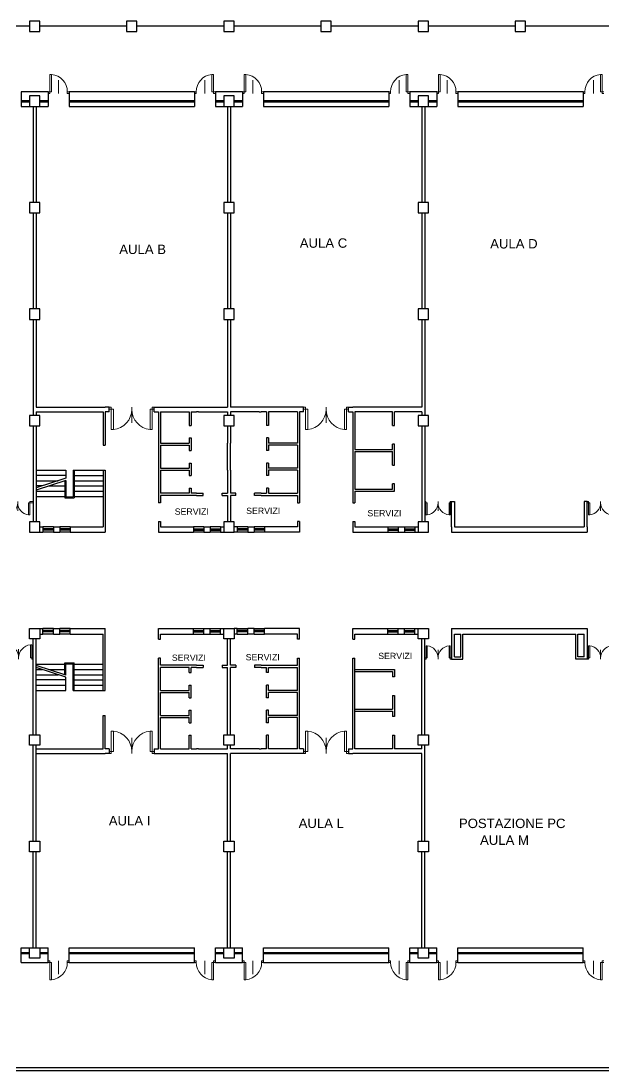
# Model space of a CAD drawing. Header units: millimetres. Extents: x 1432 to 182139, y 2740 to 59598.
# Drawn here: x 35839 to 63739, y 5802 to 56092 of the extents above; entities that cross this region are included whole.
import ezdxf

# ---------------------------------------------------------------- set-up
doc = ezdxf.new("R2010")
doc.units = ezdxf.units.MM
doc.linetypes.add('DASHED', pattern=[0.75, 0.5, -0.25])
for name, color, linetype in [('CARTIGLIO', 7, 'Continuous'), ('PROIEZIONI', 4, 'Continuous'), ('SEZIONI', 7, 'Continuous')]:
    doc.layers.add(name, color=color, linetype=linetype)
doc.layers.add('INFISSI', color=4, linetype='Continuous', lineweight=5)
doc.styles.get("Standard").update_dxf_attribs({"font": 'Arial.ttf'})

# ---------------------------------------------------------------- blocks, each defined once
blk = doc.blocks.new('PORTA')
at = {"layer": 'INFISSI'}
for p, q in [((-5477.1, 11431.3), (-5482.1, 11431.3)), ((-5477.1, 11426.3), (-5482.1, 11426.3)), ((-5477.1, 11431.3), (-5477.1, 11426.3)), ((-5477.1, 11426.3), (-5477.1, 11376.6)), ((-5472.1, 11426.3), (-5477.1, 11426.3)), ((-5472.1, 11426.3), (-5472.1, 11376.6)), ((-5427.1, 11431.3), (-5427.1, 11392.9)), ((-5382.1, 11426.3), (-5382.1, 11376.6)), ((-5377.1, 11426.3), (-5382.1, 11426.3)), ((-5372.1, 11431.3), (-5377.1, 11431.3)), ((-5377.1, 11431.3), (-5377.1, 11426.3)), ((-5377.1, 11426.3), (-5377.1, 11376.6)), ((-5372.1, 11426.3), (-5377.1, 11426.3)), ((-5472.1, 11376.6), (-5477.1, 11376.6)), ((-5382.1, 11376.6), (-5377.1, 11376.6))]:
    blk.add_line(p, q, dxfattribs=at)
for centre, start, end in [((-5477.1, 11426.3), 275.7392, 0), ((-5377.1, 11426.3), 180, 264.2608)]:
    blk.add_arc(centre, 50, start, end, dxfattribs=at)
blk = doc.blocks.new('porta 180')
at = {"layer": 'INFISSI', "xscale": -16.36363636421078, "yscale": 16.36363636314986, "zscale": 16.36363636415724}
blk.add_blockref('PORTA', (-58703, 159843), dxfattribs=at)
blk = doc.blocks.new('porta_1')
at = {"layer": 'INFISSI'}
for p, q in [((-12578.2, 17272.4), (-12578.2, 17364.9)), ((-12578.2, 17364.9), (-12568.9, 17364.9)), ((-12568.9, 17272.4), (-12568.9, 17364.9)), ((-12615.4, 17263.1), (-12615.4, 17334.5)), ((-12661.9, 17272.4), (-12671.2, 17272.4)), ((-12661.9, 17263.1), (-12671.2, 17263.1)), ((-12661.9, 17263.1), (-12661.9, 17272.4)), ((-12578.2, 17272.4), (-12568.9, 17272.4)), ((-12568.9, 17272.4), (-12559.6, 17272.4)), ((-12568.9, 17263.1), (-12568.9, 17272.4)), ((-12568.9, 17263.1), (-12559.6, 17263.1))]:
    blk.add_line(p, q, dxfattribs=at)
blk.add_arc((-12568.9, 17272.4), 93, 95.7392, 180, dxfattribs=at)

msp = doc.modelspace()

# ---------------------------------------------------------------- linework, layer by layer
at = {"layer": 'INFISSI'}
for p, q in [((36319, 33072), (36414, 33072)), ((36319, 33014), (36414, 33014))]:
    msp.add_line(p, q, dxfattribs=at)
at = {"layer": 'PROIEZIONI', "linetype": 'DASHED', "ltscale": 400000}
for p, q in [((36239, 55842), (32139, 55842)), ((40889, 55842), (36739, 55842)), ((45539, 55842), (41389, 55842)), ((50189, 55842), (46039, 55842)), ((54839, 55842), (50689, 55842)), ((59489, 55842), (55339, 55842)), ((64139, 55842), (59989, 55842)), ((36564, 34572), (37989, 34572)), ((37989, 34322), (36564, 34322)), ((37989, 34572), (37989, 34191)), ((37989, 34191), (36564, 33731)), ((37989, 34088), (36564, 33628)), ((36564, 34072), (37619, 34072)), ((36844, 33822), (36564, 33822)), ((37989, 24766), (36564, 25225)), ((37989, 24663), (36564, 25122)), ((36564, 25032), (36844, 25032)), ((36564, 24782), (37619, 24782)), ((37989, 24032), (37989, 24663)), ((37989, 24532), (36564, 24532)), ((36564, 24282), (37989, 24282)), ((36564, 24032), (37989, 24032))]:
    msp.add_line(p, q, dxfattribs=at)
at = {"layer": 'PROIEZIONI'}
for p, q in [((35839, 52277), (36239, 52277)), ((35839, 52227), (36239, 52227)), ((56739, 52277), (62739, 52277)), ((56739, 52227), (62739, 52227)), ((38339, 34572), (39764, 34572)), ((38389, 34322), (39764, 34322)), ((37164, 33822), (37939, 33822)), ((38389, 34072), (39764, 34072)), ((38389, 33822), (39764, 33822)), ((36564, 33572), (37939, 33572)), ((36564, 33322), (37939, 33322)), ((36564, 33322), (37939, 33322)), ((38389, 33572), (39764, 33572)), ((38389, 33322), (39764, 33322)), ((37389, 31872), (36889, 31872)), ((37389, 31762), (36889, 31762)), ((37389, 31712), (36889, 31712)), ((38189, 31872), (37689, 31872)), ((38189, 31762), (37689, 31762)), ((38189, 31712), (37689, 31712)), ((44589, 31872), (44089, 31872)), ((44089, 31762), (44589, 31762)), ((44089, 31712), (44589, 31712)), ((45389, 31872), (44889, 31872)), ((44889, 31762), (45389, 31762)), ((44889, 31712), (45389, 31712)), ((46689, 31872), (46189, 31872)), ((46689, 31762), (46189, 31762)), ((46689, 31712), (46189, 31712)), ((47489, 31872), (46989, 31872)), ((47489, 31762), (46989, 31762)), ((47489, 31712), (46989, 31712)), ((53389, 31872), (53889, 31872)), ((53389, 31762), (53889, 31762)), ((53389, 31712), (53889, 31712)), ((54189, 31872), (54689, 31872)), ((54189, 31762), (54689, 31762)), ((54189, 31712), (54689, 31712)), ((37389, 31602), (36889, 31602)), ((38189, 31602), (37689, 31602)), ((44589, 31602), (44089, 31602)), ((45389, 31602), (44889, 31602)), ((46689, 31602), (46189, 31602)), ((47489, 31602), (46989, 31602)), ((53389, 31602), (53889, 31602)), ((54189, 31602), (54689, 31602)), ((37389, 27002), (36889, 27002)), ((37389, 26892), (36889, 26892)), ((37389, 26842), (36889, 26842)), ((37389, 26732), (36889, 26732)), ((38189, 27002), (37689, 27002)), ((38189, 26892), (37689, 26892)), ((38189, 26842), (37689, 26842)), ((38189, 26732), (37689, 26732)), ((44089, 27002), (44589, 27002)), ((44089, 26892), (44589, 26892)), ((44089, 26842), (44589, 26842)), ((44089, 26732), (44589, 26732)), ((44889, 27002), (45389, 27002)), ((44889, 26892), (45389, 26892)), ((44889, 26842), (45389, 26842)), ((44889, 26732), (45389, 26732)), ((46189, 27002), (46689, 27002)), ((46689, 26892), (46189, 26892)), ((46689, 26842), (46189, 26842)), ((46189, 26732), (46689, 26732)), ((46989, 27002), (47489, 27002)), ((47489, 26892), (46989, 26892)), ((47489, 26842), (46989, 26842)), ((46989, 26732), (47489, 26732)), ((53389, 27002), (53889, 27002)), ((53389, 26892), (53889, 26892)), ((53389, 26842), (53889, 26842)), ((53389, 26732), (53889, 26732)), ((54189, 27002), (54689, 27002)), ((54189, 26892), (54689, 26892)), ((54189, 26842), (54689, 26842)), ((54189, 26732), (54689, 26732)), ((36564, 25282), (37939, 25282)), ((38389, 25282), (39764, 25282)), ((37164, 25032), (37939, 25032)), ((38389, 25032), (39764, 25032)), ((38389, 24782), (39764, 24782)), ((38389, 24532), (39764, 24532)), ((38389, 24282), (39764, 24282)), ((38389, 24032), (39764, 24032)), ((35839, 11477), (36239, 11477)), ((35839, 11427), (36239, 11427)), ((36739, 11477), (37139, 11477)), ((36739, 11427), (37139, 11427)), ((38139, 11477), (44139, 11477)), ((38139, 11427), (44139, 11427)), ((45139, 11477), (45539, 11477)), ((45139, 11427), (45539, 11427)), ((46039, 11477), (46439, 11477)), ((46039, 11427), (46439, 11427)), ((47439, 11477), (53439, 11477)), ((47439, 11427), (53439, 11427)), ((54439, 11477), (54839, 11477)), ((54439, 11427), (54839, 11427)), ((55339, 11477), (55739, 11477)), ((55339, 11427), (55739, 11427)), ((56739, 11477), (62739, 11477)), ((56739, 11427), (62739, 11427))]:
    msp.add_line(p, q, dxfattribs=at)
at = {"layer": 'SEZIONI', "color": 0}
for p, q in [((36239, 56092), (36239, 55592)), ((36739, 56092), (36239, 56092)), ((36739, 55592), (36739, 56092)), ((40889, 56092), (40889, 55592)), ((41389, 56092), (40889, 56092)), ((41389, 55592), (41389, 56092)), ((45539, 56092), (45539, 55592)), ((46039, 56092), (45539, 56092)), ((46039, 55592), (46039, 56092)), ((50189, 56092), (50189, 55592)), ((50689, 56092), (50189, 56092)), ((50689, 55592), (50689, 56092)), ((54839, 56092), (54839, 55592)), ((55339, 56092), (54839, 56092)), ((55339, 55592), (55339, 56092)), ((59489, 56092), (59489, 55592)), ((59989, 56092), (59489, 56092)), ((59989, 55592), (59989, 56092)), ((36239, 55592), (36739, 55592)), ((40889, 55592), (41389, 55592)), ((45539, 55592), (46039, 55592)), ((50189, 55592), (50689, 55592)), ((54839, 55592), (55339, 55592)), ((59489, 55592), (59989, 55592)), ((37139, 52702), (35839, 52702)), ((35839, 52702), (35839, 52002)), ((36239, 52502), (36239, 52002)), ((36739, 52502), (36239, 52502)), ((36739, 52002), (36739, 52502)), ((37139, 52702), (37139, 52002)), ((44139, 52702), (38139, 52702)), ((38139, 52702), (38139, 52002)), ((44139, 52702), (44139, 52002)), ((46439, 52702), (45139, 52702)), ((45139, 52702), (45139, 52002)), ((46039, 52502), (45539, 52502)), ((45539, 52502), (45539, 52002)), ((46039, 52002), (46039, 52502)), ((46439, 52702), (46439, 52002)), ((53439, 52702), (47439, 52702)), ((47439, 52702), (47439, 52002)), ((53439, 52702), (53439, 52002)), ((55739, 52702), (54439, 52702)), ((54439, 52702), (54439, 52002)), ((55339, 52502), (54839, 52502)), ((54839, 52502), (54839, 52002)), ((55339, 52002), (55339, 52502)), ((55739, 52702), (55739, 52002)), ((62739, 52702), (56739, 52702)), ((56739, 52702), (56739, 52002)), ((62739, 52702), (62739, 52002)), ((35839, 52002), (36239, 52002)), ((36239, 52002), (36739, 52002)), ((36414, 52002), (36414, 47402)), ((36564, 52002), (36564, 47402)), ((36739, 52277), (37139, 52277)), ((36739, 52227), (37139, 52227)), ((36739, 52002), (37139, 52002)), ((38139, 52277), (44139, 52277)), ((38139, 52227), (44139, 52227)), ((38139, 52002), (44139, 52002)), ((45139, 52277), (45539, 52277)), ((45139, 52227), (45539, 52227)), ((45139, 52002), (45539, 52002)), ((45539, 52002), (46039, 52002)), ((45714, 52002), (45714, 47402)), ((45714, 52002), (45714, 47402)), ((45864, 52002), (45864, 47402)), ((45864, 52002), (45864, 47402)), ((46039, 52277), (46439, 52277)), ((46039, 52227), (46439, 52227)), ((46039, 52002), (46439, 52002)), ((47439, 52277), (53439, 52277)), ((47439, 52227), (53439, 52227)), ((47439, 52002), (53439, 52002)), ((54439, 52277), (54839, 52277)), ((54439, 52227), (54839, 52227)), ((54439, 52002), (54839, 52002)), ((54839, 52002), (55339, 52002)), ((55014, 52002), (55014, 47402)), ((55164, 52002), (55164, 47402)), ((55339, 52277), (55739, 52277)), ((55339, 52227), (55739, 52227)), ((55339, 52002), (55739, 52002)), ((56739, 52002), (62739, 52002)), ((36239, 47402), (36239, 46902)), ((36739, 47402), (36239, 47402)), ((36739, 46902), (36739, 47402)), ((46039, 47402), (45539, 47402)), ((45539, 47402), (45539, 46902)), ((46039, 46902), (46039, 47402)), ((54839, 47402), (54839, 46902)), ((55339, 47402), (54839, 47402)), ((55339, 46902), (55339, 47402)), ((36239, 46902), (36739, 46902)), ((36414, 46902), (36414, 42302)), ((36564, 46902), (36564, 42302)), ((45539, 46902), (46039, 46902)), ((45714, 46902), (45714, 42302)), ((45864, 46902), (45864, 42302)), ((54839, 46902), (55339, 46902)), ((55014, 46902), (55014, 42302)), ((55164, 46902), (55164, 42302)), ((36239, 42302), (36239, 41802)), ((36739, 42302), (36239, 42302)), ((36739, 41802), (36739, 42302)), ((46039, 42302), (45539, 42302)), ((45539, 42302), (45539, 41802)), ((46039, 41802), (46039, 42302)), ((55339, 42302), (54839, 42302)), ((54839, 42302), (54839, 41802)), ((55339, 41802), (55339, 42302)), ((36239, 41802), (36739, 41802)), ((36414, 41802), (36414, 37202)), ((36564, 41802), (36564, 37592)), ((45539, 41802), (46039, 41802)), ((45714, 41802), (45714, 37592)), ((45864, 41802), (45864, 37592)), ((54839, 41802), (55339, 41802)), ((55014, 41802), (55014, 37592)), ((55164, 41802), (55164, 37202)), ((36564, 37592), (39864, 37592)), ((36564, 37372), (36564, 37202)), ((36564, 37372), (39764, 37372)), ((39764, 37372), (39764, 35772)), ((40063, 37592), (39863, 37592)), ((39864, 37369), (39864, 35772)), ((40063, 37369), (39864, 37369)), ((40063, 37369), (40063, 37592)), ((42213, 37369), (42213, 37592)), ((42213, 37592), (42413, 37592)), ((42213, 37369), (42414, 37369)), ((42414, 37592), (45714, 37592)), ((42414, 37369), (42414, 33022)), ((42514, 37372), (42514, 35877)), ((42514, 37372), (43889, 37372)), ((42514, 37372), (43889, 37372)), ((43889, 37372), (43889, 36722)), ((43989, 37372), (44239, 37372)), ((43989, 37372), (44239, 37372)), ((43989, 37372), (43989, 36722)), ((44339, 37372), (44239, 37372)), ((44339, 37372), (45714, 37372)), ((45714, 37372), (45714, 37202)), ((49164, 37592), (45864, 37592)), ((47239, 37372), (45864, 37372)), ((45864, 37372), (45864, 37202)), ((47239, 37372), (47339, 37372)), ((47589, 37372), (47339, 37372)), ((47589, 37372), (47339, 37372)), ((47589, 37372), (47589, 36722)), ((47689, 37372), (47689, 36722)), ((49064, 37372), (47689, 37372)), ((49064, 37372), (47689, 37372)), ((49064, 37372), (49064, 35877)), ((49363, 37592), (49163, 37592)), ((49164, 37369), (49164, 33022)), ((49363, 37369), (49164, 37369)), ((49363, 37369), (49363, 37592)), ((51513, 37369), (51513, 37592)), ((51513, 37592), (51713, 37592)), ((51513, 37369), (51714, 37369)), ((55014, 37592), (51714, 37592)), ((51714, 37369), (51714, 33022)), ((51814, 37372), (51814, 35572)), ((51814, 37372), (51814, 35572)), ((53614, 37372), (51814, 37372)), ((53614, 36722), (53614, 37372)), ((55014, 37372), (53714, 37372)), ((53714, 36722), (53714, 37372)), ((55014, 37372), (53794, 37372)), ((55014, 37372), (55014, 37202)), ((36739, 37202), (36239, 37202)), ((36239, 37202), (36239, 36702)), ((36739, 36702), (36739, 37202)), ((43889, 36722), (43989, 36722)), ((46039, 37202), (45539, 37202)), ((45539, 37202), (45539, 36702)), ((46039, 36702), (46039, 37202)), ((47689, 36722), (47589, 36722)), ((53614, 36722), (53714, 36722)), ((55339, 37202), (54839, 37202)), ((54839, 37202), (54839, 36702)), ((55339, 36702), (55339, 37202)), ((36239, 36702), (36739, 36702)), ((36414, 36702), (36414, 32102)), ((36564, 36702), (36564, 32102)), ((45539, 36702), (46039, 36702)), ((45714, 36702), (45714, 35872)), ((45864, 36702), (45864, 35872)), ((54839, 36702), (55339, 36702)), ((55014, 36702), (55014, 32102)), ((55164, 36702), (55164, 32102)), ((39764, 35772), (39864, 35772)), ((42514, 35877), (43889, 35877)), ((42514, 35777), (42514, 34677)), ((42514, 35777), (43889, 35777)), ((43889, 36122), (43889, 35872)), ((43889, 36122), (43989, 36122)), ((43889, 35772), (43889, 35522)), ((43989, 36122), (43989, 35872)), ((43989, 35872), (43989, 35772)), ((43989, 35772), (43989, 35522)), ((45714, 34572), (45714, 35872)), ((45864, 34572), (45864, 35872)), ((47589, 36122), (47589, 35872)), ((47689, 36122), (47589, 36122)), ((47589, 35872), (47589, 35772)), ((47589, 35772), (47589, 35522)), ((47689, 36122), (47689, 35872)), ((49064, 35877), (47689, 35877)), ((49064, 35777), (47689, 35777)), ((47689, 35772), (47689, 35522)), ((49064, 35777), (49064, 34677)), ((53614, 35572), (53614, 35822)), ((53714, 35822), (53614, 35822)), ((53714, 34822), (53714, 35822)), ((43889, 35522), (43989, 35522)), ((47689, 35522), (47589, 35522)), ((51814, 35572), (53614, 35572)), ((51814, 35472), (51814, 33672)), ((51814, 35472), (51814, 33672)), ((51814, 35472), (53614, 35472)), ((53614, 34822), (53614, 35472)), ((43889, 34922), (43889, 34672)), ((43889, 34922), (43989, 34922)), ((43989, 34922), (43989, 34672)), ((47589, 34922), (47589, 34672)), ((47689, 34922), (47589, 34922)), ((47689, 34922), (47689, 34672)), ((53614, 34822), (53714, 34822)), ((38339, 34572), (38339, 33297)), ((38389, 34572), (38389, 33247)), ((39764, 34572), (39764, 31872)), ((39764, 34572), (39864, 34572)), ((39864, 34572), (39864, 31602)), ((42514, 34677), (43889, 34677)), ((42514, 34577), (42514, 33472)), ((42514, 34577), (43889, 34577)), ((43889, 34572), (43889, 34322)), ((43889, 34322), (43989, 34322)), ((43989, 34672), (43989, 34572)), ((43989, 34572), (43989, 34322)), ((45714, 34572), (45714, 33472)), ((45864, 34572), (45864, 33472)), ((47589, 34672), (47589, 34572)), ((47589, 34572), (47589, 34322)), ((47689, 34322), (47589, 34322)), ((49064, 34677), (47689, 34677)), ((49064, 34577), (47689, 34577)), ((47689, 34572), (47689, 34322)), ((49064, 34577), (49064, 33472)), ((37939, 34072), (37939, 33247)), ((37989, 34088), (37989, 33297)), ((43889, 33722), (43989, 33722)), ((43889, 33722), (43889, 33472)), ((43989, 33722), (43989, 33472)), ((47589, 33722), (47589, 33472)), ((47689, 33722), (47589, 33722)), ((47689, 33722), (47689, 33472)), ((53714, 33922), (53614, 33922)), ((53614, 33672), (53614, 33922)), ((53714, 33572), (53714, 33922)), ((37939, 33247), (38389, 33247)), ((37989, 33297), (38339, 33297)), ((42764, 33472), (42514, 33472)), ((42764, 33372), (42514, 33372)), ((42514, 33372), (42514, 33022)), ((43664, 33472), (42764, 33472)), ((43664, 33372), (42764, 33372)), ((43889, 33472), (43664, 33472)), ((44239, 33372), (43664, 33372)), ((44239, 33472), (43989, 33472)), ((44239, 33472), (44339, 33472)), ((44239, 33372), (44564, 33372)), ((44339, 33472), (44564, 33472)), ((44564, 33372), (44564, 33472)), ((45464, 33372), (45464, 33472)), ((45464, 33472), (45714, 33472)), ((45464, 33372), (45714, 33372)), ((45714, 33372), (45714, 32102)), ((46114, 33472), (45864, 33472)), ((46114, 33372), (45864, 33372)), ((45864, 33372), (45864, 32102)), ((46114, 33372), (46114, 33472)), ((47239, 33472), (47014, 33472)), ((47014, 33372), (47014, 33472)), ((47339, 33372), (47014, 33372)), ((47339, 33472), (47239, 33472)), ((47339, 33472), (47589, 33472)), ((47339, 33372), (47914, 33372)), ((47689, 33472), (47914, 33472)), ((47914, 33472), (49064, 33472)), ((47914, 33372), (49064, 33372)), ((49064, 33372), (49064, 33022)), ((51814, 33672), (53614, 33672)), ((51814, 33572), (51814, 33022)), ((51814, 33572), (53614, 33572)), ((53614, 33572), (53714, 33572)), ((42514, 33022), (42414, 33022)), ((49064, 33022), (49164, 33022)), ((51714, 33022), (51814, 33022)), ((56439, 31872), (56439, 33072)), ((56439, 33072), (56589, 33072)), ((56589, 33072), (56589, 31872)), ((62939, 33072), (62789, 33072)), ((62789, 33072), (62789, 31872)), ((62939, 31872), (62939, 33072)), ((36239, 32102), (36239, 31602)), ((36739, 32102), (36239, 32102)), ((36739, 31602), (36739, 32102)), ((36739, 31872), (36889, 31872)), ((36889, 31872), (36889, 31602)), ((37389, 31872), (37689, 31872)), ((37389, 31872), (37389, 31602)), ((37689, 31872), (37689, 31602)), ((38189, 31872), (39764, 31872)), ((38189, 31872), (38189, 31602)), ((42414, 32122), (42414, 31602)), ((42414, 32122), (42514, 32122)), ((42514, 32122), (42514, 31872)), ((42514, 31872), (44089, 31872)), ((44089, 31872), (44089, 31602)), ((44589, 31872), (44589, 31602)), ((44589, 31872), (44889, 31872)), ((44889, 31872), (44889, 31602)), ((45389, 31872), (45389, 31602)), ((45389, 31872), (45539, 31872)), ((46039, 32102), (45539, 32102)), ((45539, 32102), (45539, 31602)), ((46039, 31602), (46039, 32102)), ((46189, 31872), (46039, 31872)), ((46189, 31872), (46189, 31602)), ((46689, 31872), (46689, 31602)), ((46689, 31872), (46989, 31872)), ((46989, 31872), (46989, 31602)), ((47489, 31872), (47489, 31602)), ((49064, 31872), (47489, 31872)), ((49164, 32122), (49064, 32122)), ((49064, 32122), (49064, 31872)), ((49164, 32122), (49164, 31602)), ((51714, 32122), (51714, 31602)), ((51714, 32122), (51814, 32122)), ((51814, 32122), (51814, 31872)), ((51814, 31872), (53389, 31872)), ((53389, 31872), (53389, 31602)), ((53889, 31872), (54189, 31872)), ((53889, 31872), (53889, 31602)), ((54189, 31872), (54189, 31602)), ((54689, 31872), (54839, 31872)), ((54689, 31872), (54689, 31602)), ((55339, 32102), (54839, 32102)), ((54839, 32102), (54839, 31602)), ((55339, 31602), (55339, 32102)), ((56439, 31872), (56439, 31602)), ((56589, 31872), (62789, 31872)), ((62939, 31872), (62939, 31602)), ((36239, 31602), (36739, 31602)), ((36739, 31602), (36889, 31602)), ((37389, 31602), (37689, 31602)), ((38189, 31602), (39864, 31602)), ((42414, 31602), (44089, 31602)), ((44589, 31602), (44889, 31602)), ((45389, 31602), (45539, 31602)), ((45539, 31602), (46039, 31602)), ((46189, 31602), (46039, 31602)), ((46689, 31602), (46989, 31602)), ((49164, 31602), (47489, 31602)), ((51714, 31602), (53389, 31602)), ((53889, 31602), (54189, 31602)), ((54689, 31602), (54839, 31602)), ((54839, 31602), (55339, 31602)), ((56439, 31602), (62939, 31602)), ((36239, 27002), (36739, 27002)), ((36239, 26502), (36239, 27002)), ((36739, 27002), (36889, 27002)), ((36739, 27002), (36739, 26502)), ((36739, 26732), (36889, 26732)), ((36889, 26732), (36889, 27002)), ((37389, 27002), (37689, 27002)), ((37389, 26732), (37389, 27002)), ((37389, 26732), (37689, 26732)), ((37689, 26732), (37689, 27002)), ((38189, 27002), (39864, 27002)), ((38189, 26732), (38189, 27002)), ((38189, 26732), (39764, 26732)), ((39764, 24032), (39764, 26732)), ((39864, 24032), (39864, 27002)), ((42414, 26482), (42414, 27002)), ((42414, 27002), (44089, 27002)), ((42514, 26482), (42514, 26732)), ((42514, 26732), (44089, 26732)), ((44089, 26732), (44089, 27002)), ((44589, 26732), (44589, 27002)), ((44589, 27002), (44889, 27002)), ((44589, 26732), (44889, 26732)), ((44889, 26732), (44889, 27002)), ((45389, 26732), (45389, 27002)), ((45389, 27002), (45539, 27002)), ((45389, 26732), (45539, 26732)), ((45539, 27002), (46039, 27002)), ((45539, 26502), (45539, 27002)), ((46039, 27002), (46039, 26502)), ((46189, 27002), (46039, 27002)), ((46189, 26732), (46039, 26732)), ((46189, 26732), (46189, 27002)), ((46689, 26732), (46689, 27002)), ((46989, 27002), (46689, 27002)), ((46989, 26732), (46689, 26732)), ((46989, 26732), (46989, 27002)), ((47489, 26732), (47489, 27002)), ((49164, 27002), (47489, 27002)), ((49064, 26732), (47489, 26732)), ((49064, 26482), (49064, 26732)), ((49164, 26482), (49164, 27002)), ((51714, 27002), (53389, 27002)), ((51714, 26482), (51714, 27002)), ((51814, 26732), (53389, 26732)), ((51814, 26482), (51814, 26732)), ((53389, 26732), (53389, 27002)), ((53889, 27002), (54189, 27002)), ((53889, 26732), (53889, 27002)), ((53889, 26732), (54189, 26732)), ((54189, 26732), (54189, 27002)), ((54689, 27002), (54839, 27002)), ((54689, 26732), (54689, 27002)), ((54689, 26732), (54839, 26732)), ((54839, 27002), (55339, 27002)), ((54839, 26502), (54839, 27002)), ((55339, 27002), (55339, 26502)), ((56439, 27002), (62939, 27002)), ((56439, 27002), (56439, 26732)), ((56439, 26732), (56439, 25532)), ((56589, 26732), (56889, 26732)), ((56589, 25632), (56589, 26732)), ((56889, 25632), (56889, 26732)), ((56989, 26732), (62389, 26732)), ((56989, 25532), (56989, 26732)), ((62389, 25532), (62389, 26732)), ((62489, 26732), (62789, 26732)), ((62489, 25632), (62489, 26732)), ((62789, 25632), (62789, 26732)), ((62939, 27002), (62939, 26732)), ((62939, 26732), (62939, 25532)), ((36739, 26502), (36239, 26502)), ((36414, 21902), (36414, 26502)), ((36564, 21902), (36564, 26502)), ((42414, 26482), (42514, 26482)), ((46039, 26502), (45539, 26502)), ((45714, 25232), (45714, 26502)), ((45864, 25232), (45864, 26502)), ((49164, 26482), (49064, 26482)), ((51714, 26482), (51814, 26482)), ((55339, 26502), (54839, 26502)), ((55014, 21902), (55014, 26502)), ((55164, 21902), (55164, 26502)), ((37939, 24782), (37939, 25357)), ((37939, 25357), (38389, 25357)), ((37989, 25307), (38339, 25307)), ((37989, 24766), (37989, 25307)), ((38339, 24032), (38339, 25307)), ((38389, 24032), (38389, 25357)), ((42414, 21235), (42414, 25582)), ((42514, 25582), (42414, 25582)), ((42514, 25232), (42514, 25582)), ((42764, 25232), (42514, 25232)), ((43664, 25232), (42764, 25232)), ((44239, 25232), (43664, 25232)), ((44239, 25232), (44564, 25232)), ((44564, 25232), (44564, 25132)), ((45464, 25232), (45714, 25232)), ((45464, 25232), (45464, 25132)), ((46114, 25232), (45864, 25232)), ((46114, 25232), (46114, 25132)), ((47014, 25232), (47014, 25132)), ((47339, 25232), (47014, 25232)), ((47339, 25232), (47914, 25232)), ((47914, 25232), (49064, 25232)), ((49064, 25232), (49064, 25582)), ((49064, 25582), (49164, 25582)), ((49164, 21235), (49164, 25582)), ((51714, 21235), (51714, 25582)), ((51714, 25582), (51814, 25582)), ((51814, 21232), (51814, 25582)), ((56439, 25532), (56989, 25532)), ((56589, 25632), (56889, 25632)), ((62939, 25532), (62389, 25532)), ((62789, 25632), (62489, 25632)), ((42514, 24027), (42514, 25132)), ((42764, 25132), (42514, 25132)), ((43664, 25132), (42764, 25132)), ((43889, 25132), (43664, 25132)), ((43889, 24882), (43889, 25132)), ((43889, 24882), (43989, 24882)), ((43989, 24882), (43989, 25132)), ((44239, 25132), (43989, 25132)), ((44239, 25132), (44339, 25132)), ((44339, 25132), (44564, 25132)), ((45464, 25132), (45714, 25132)), ((45714, 24032), (45714, 25132)), ((46114, 25132), (45864, 25132)), ((45864, 24032), (45864, 25132)), ((47239, 25132), (47014, 25132)), ((47339, 25132), (47239, 25132)), ((47339, 25132), (47589, 25132)), ((47589, 24882), (47589, 25132)), ((47689, 24882), (47589, 24882)), ((47689, 25132), (47914, 25132)), ((47689, 24882), (47689, 25132)), ((47914, 25132), (49064, 25132)), ((49064, 24027), (49064, 25132)), ((51814, 25032), (53614, 25032)), ((51814, 23132), (51814, 24932)), ((51814, 24932), (53614, 24932)), ((53614, 25032), (53714, 25032)), ((53614, 24932), (53614, 24682)), ((53714, 24682), (53614, 24682)), ((53714, 25032), (53714, 24682)), ((43889, 24032), (43889, 24282)), ((43889, 24282), (43989, 24282)), ((43989, 24032), (43989, 24282)), ((47589, 24032), (47589, 24282)), ((47689, 24282), (47589, 24282)), ((47689, 24032), (47689, 24282)), ((38339, 24032), (38389, 24032)), ((39764, 24032), (39864, 24032)), ((42514, 24027), (43889, 24027)), ((42514, 22827), (42514, 23927)), ((42514, 23927), (43889, 23927)), ((43889, 23682), (43889, 23932)), ((43889, 23682), (43989, 23682)), ((43989, 23932), (43989, 24032)), ((43989, 23682), (43989, 23932)), ((45714, 22732), (45714, 24032)), ((45864, 22732), (45864, 24032)), ((47589, 23932), (47589, 24032)), ((47589, 23682), (47589, 23932)), ((47689, 23682), (47589, 23682)), ((49064, 24027), (47689, 24027)), ((47689, 23682), (47689, 23932)), ((49064, 23927), (47689, 23927)), ((49064, 22827), (49064, 23927)), ((53614, 23782), (53714, 23782)), ((53614, 23782), (53614, 23132)), ((53714, 23782), (53714, 22782)), ((39764, 21232), (39764, 22832)), ((39764, 22832), (39864, 22832)), ((39864, 21235), (39864, 22832)), ((42514, 22827), (43889, 22827)), ((42514, 21232), (42514, 22727)), ((42514, 22727), (43889, 22727)), ((43889, 22832), (43889, 23082)), ((43889, 23082), (43989, 23082)), ((43889, 22482), (43889, 22732)), ((43989, 22832), (43989, 23082)), ((43989, 22732), (43989, 22832)), ((43989, 22482), (43989, 22732)), ((45714, 21902), (45714, 22732)), ((45864, 21902), (45864, 22732)), ((47589, 22832), (47589, 23082)), ((47689, 23082), (47589, 23082)), ((47589, 22732), (47589, 22832)), ((47589, 22482), (47589, 22732)), ((47689, 22832), (47689, 23082)), ((49064, 22827), (47689, 22827)), ((47689, 22482), (47689, 22732)), ((49064, 22727), (47689, 22727)), ((49064, 21232), (49064, 22727)), ((51814, 23132), (53614, 23132)), ((51814, 21232), (51814, 23032)), ((51814, 23032), (53614, 23032)), ((53614, 23032), (53614, 22782)), ((53714, 22782), (53614, 22782)), ((43889, 22482), (43989, 22482)), ((47689, 22482), (47589, 22482)), ((36239, 21902), (36739, 21902)), ((36239, 21402), (36239, 21902)), ((36739, 21902), (36739, 21402)), ((43889, 21232), (43889, 21882)), ((43889, 21882), (43989, 21882)), ((43989, 21232), (43989, 21882)), ((45539, 21902), (46039, 21902)), ((45539, 21402), (45539, 21902)), ((46039, 21902), (46039, 21402)), ((47589, 21232), (47589, 21882)), ((47689, 21882), (47589, 21882)), ((47689, 21232), (47689, 21882)), ((53614, 21882), (53614, 21232)), ((53614, 21882), (53714, 21882)), ((53714, 21882), (53714, 21232)), ((54839, 21902), (55339, 21902)), ((54839, 21402), (54839, 21902)), ((55339, 21902), (55339, 21402)), ((36739, 21402), (36239, 21402)), ((36414, 16802), (36414, 21402)), ((36564, 16802), (36564, 21402)), ((36564, 21232), (39764, 21232)), ((40063, 21235), (39864, 21235)), ((40063, 21235), (40063, 21012)), ((42213, 21235), (42213, 21012)), ((42213, 21235), (42414, 21235)), ((42514, 21232), (43889, 21232)), ((42514, 21232), (43889, 21232)), ((43989, 21232), (44239, 21232)), ((43989, 21232), (44239, 21232)), ((44339, 21232), (44239, 21232)), ((44339, 21232), (45714, 21232)), ((46039, 21402), (45539, 21402)), ((45714, 21232), (45714, 21402)), ((45864, 21232), (45864, 21402)), ((47239, 21232), (45864, 21232)), ((47239, 21232), (47339, 21232)), ((47589, 21232), (47339, 21232)), ((47589, 21232), (47339, 21232)), ((49064, 21232), (47689, 21232)), ((49064, 21232), (47689, 21232)), ((49363, 21235), (49164, 21235)), ((49363, 21235), (49363, 21012)), ((51513, 21235), (51513, 21012)), ((51513, 21235), (51714, 21235)), ((53614, 21232), (51814, 21232)), ((55014, 21232), (53714, 21232)), ((55014, 21232), (53794, 21232)), ((55339, 21402), (54839, 21402)), ((55014, 21232), (55014, 21402)), ((55164, 16802), (55164, 21402)), ((36564, 21012), (39864, 21012)), ((40063, 21012), (39863, 21012)), ((42213, 21012), (42413, 21012)), ((42414, 21012), (45714, 21012)), ((45714, 16802), (45714, 21012)), ((49164, 21012), (45864, 21012)), ((45864, 16802), (45864, 21012)), ((49363, 21012), (49163, 21012)), ((51513, 21012), (51713, 21012)), ((55014, 21012), (51714, 21012)), ((55014, 16802), (55014, 21012)), ((36239, 16302), (36239, 16802)), ((36239, 16802), (36739, 16802)), ((36739, 16802), (36739, 16302)), ((45539, 16802), (46039, 16802)), ((45539, 16302), (45539, 16802)), ((46039, 16802), (46039, 16302)), ((54839, 16802), (55339, 16802)), ((54839, 16302), (54839, 16802)), ((55339, 16802), (55339, 16302)), ((36739, 16302), (36239, 16302)), ((36414, 11702), (36414, 16302)), ((36564, 11702), (36564, 16302)), ((46039, 16302), (45539, 16302)), ((45714, 11702), (45714, 16302)), ((45864, 11702), (45864, 16302)), ((55339, 16302), (54839, 16302)), ((55014, 11702), (55014, 16302)), ((55164, 11702), (55164, 16302)), ((35839, 11002), (35839, 11702)), ((35839, 11702), (36239, 11702)), ((36239, 11202), (36239, 11702)), ((36239, 11702), (36739, 11702)), ((36739, 11702), (36739, 11202)), ((36739, 11702), (37139, 11702)), ((37139, 11002), (37139, 11702)), ((38139, 11002), (38139, 11702)), ((38139, 11702), (44139, 11702)), ((44139, 11002), (44139, 11702)), ((45139, 11002), (45139, 11702)), ((45139, 11702), (45539, 11702)), ((45539, 11702), (46039, 11702)), ((45539, 11202), (45539, 11702)), ((46039, 11702), (46039, 11202)), ((46039, 11702), (46439, 11702)), ((46439, 11002), (46439, 11702)), ((47439, 11002), (47439, 11702)), ((47439, 11702), (53439, 11702)), ((53439, 11002), (53439, 11702)), ((54439, 11002), (54439, 11702)), ((54439, 11702), (54839, 11702)), ((54839, 11202), (54839, 11702)), ((54839, 11702), (55339, 11702)), ((55339, 11702), (55339, 11202)), ((55339, 11702), (55739, 11702)), ((55739, 11002), (55739, 11702)), ((56739, 11002), (56739, 11702)), ((56739, 11702), (62739, 11702)), ((62739, 11002), (62739, 11702)), ((36739, 11202), (36239, 11202)), ((46039, 11202), (45539, 11202)), ((55339, 11202), (54839, 11202)), ((35839, 11002), (37139, 11002)), ((38139, 11002), (44139, 11002)), ((45139, 11002), (46439, 11002)), ((47439, 11002), (53439, 11002)), ((54439, 11002), (55739, 11002)), ((56739, 11002), (62739, 11002))]:
    msp.add_line(p, q, dxfattribs=at)
at = {"layer": 'SEZIONI'}
for p, q in [((75094, 5952, 0), (6328, 5952, 0)), ((75094, 5802, 0), (6328, 5802, 0))]:
    msp.add_line(p, q, dxfattribs=at)

# ---------------------------------------------------------------- block references
at = {"layer": 'INFISSI'}
for name, p, xscale, yscale, zscale in [('porta_1', (-75431, -102107), -8.962807863834314, 8.962807862524642, 8.96280786284294), ('porta_1', (157708, -102107), 8.962807863834314, 8.962807863834314, 8.962807863834314), ('porta_1', (-66131, -102107), -8.962807863834314, 8.962807862524642, 8.96280786284294), ('porta_1', (167008, -102107), 8.962807863834314, 8.962807863834314, 8.962807863834314), ('porta_1', (-56831, -102107), -8.962807863834314, 8.962807862524642, 8.96280786284294), ('porta_1', (176308, -102107), 8.962807863834314, 8.962807863834314, 8.962807863834314), ('porta 180', (77095, -376762), -1.194444444437977, 1.194444444437977, 1.194444444444406), ('porta 180', (86395, -376762), -1.194444444437977, 1.194444444437977, 1.194444444444406), ('porta 180', (57086, -213613), -0.7111111111007631, 0.7111111111007631, 0.7111111111110882), ('porta 180', (77206, -213613), -0.7111111111007631, 0.7111111111007631, 0.7111111111110882), ('porta 180', (84986, -213613), -0.7111111111007631, 0.7111111111007631, 0.7111111111110882)]:
    msp.add_blockref(name, p, dxfattribs=dict(at, xscale=xscale, yscale=yscale, zscale=zscale))
at = {"layer": 'INFISSI', "rotation": 180}
for name, p, xscale, yscale, zscale in [('porta 180', (58722, 290525), 0.7638888888759539, 0.7638888888759539, 0.7638888888759539), ('porta 180', (77124, 271253), 0.7083333333139308, 0.7083333333139308, 0.7083333333139308), ('porta 180', (84986, 272217), 0.7111111111007631, 0.7111111111007631, 0.7111111111007631), ('porta 180', (77095, 435366), 1.194444444437977, 1.194444444437977, 1.194444444437977), ('porta 180', (86395, 435366), 1.194444444437977, 1.194444444437977, 1.194444444437977), ('porta_1', (-75431, 165811), 8.962807863834314, 8.962807863834314, 8.962807863834314), ('porta_1', (157708, 165811), -8.962807863834314, 8.962807862553746, 8.96280786284294), ('porta_1', (-66131, 165811), 8.962807863834314, 8.962807863834314, 8.962807863834314), ('porta_1', (167008, 165811), -8.962807863834314, 8.962807862553746, 8.96280786284294), ('porta_1', (-56831, 165811), 8.962807863834314, 8.962807863834314, 8.962807863834314), ('porta_1', (176308, 165811), -8.962807863834314, 8.962807862553746, 8.96280786284294)]:
    msp.add_blockref(name, p, dxfattribs=dict(at, xscale=xscale, yscale=yscale, zscale=zscale))

# ---------------------------------------------------------------- texts
at = {"layer": 'CARTIGLIO'}
for s, height, p in [('AULA B', 450, (40541, 44932)), ('AULA C', 450, (49180, 45232)), ('AULA D', 450, (58292, 45198)), ('SERVIZI', 300, (43196, 32445)), ('SERVIZI', 300, (46614, 32482)), ('SERVIZI', 300, (52416, 32370)), ('SERVIZI', 300, (43056, 25447)), ('SERVIZI', 300, (46591, 25472)), ('SERVIZI', 300, (52935, 25531)), ('AULA I', 450, (40040, 17561)), ('AULA L', 450, (49125, 17442)), ('POSTAZIONE PC', 450, (56797, 17437)), ('AULA M', 450, (57807, 16634))]:
    msp.add_text(s, height=height, dxfattribs=at).set_placement(p)

doc.saveas('drawing.dxf')
